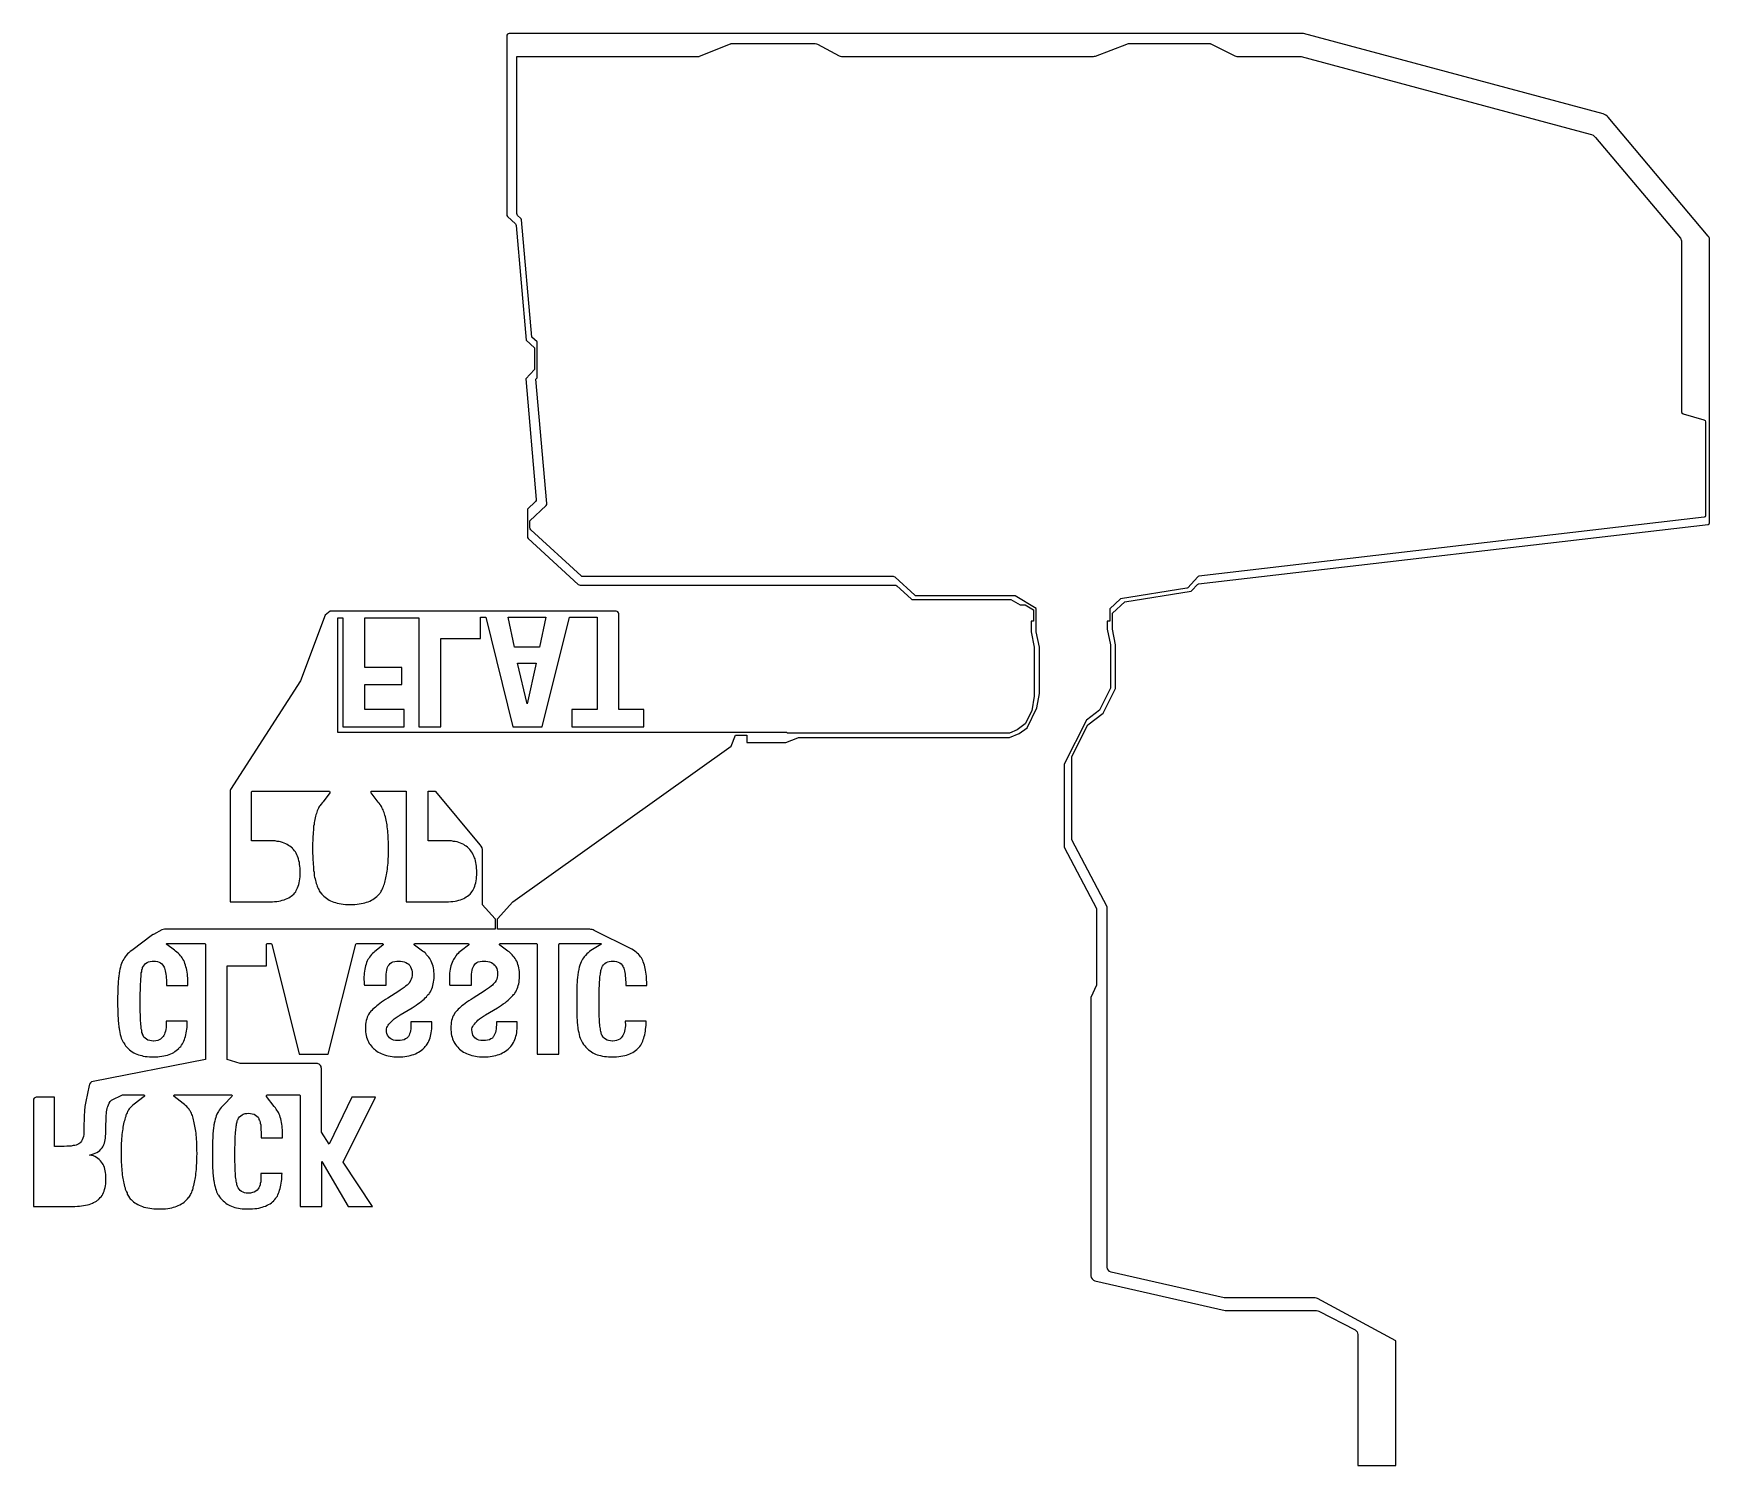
# Model space of a CAD drawing. Header units: millimetres. Extents: x 271 to 601, y 125 to 407.
import ezdxf

# ---------------------------------------------------------------- set-up
doc = ezdxf.new("R2010")
doc.units = ezdxf.units.MM
doc.layers.add('000', color=3, linetype='Continuous')

msp = doc.modelspace()

# ---------------------------------------------------------------- linework, layer by layer
at = {"layer": '000', "color": 1}
msp.add_lwpolyline([(484.27, 286.39), (483.65, 289.46), (483.65, 292.61), (486.1, 294.87), (499.14, 296.99, 0.168598), (499.31, 297.08), (500.44, 298.31, -0.180129), (500.63, 298.41), (600.96, 310.11, 0.380586), (601.22, 310.41), (601.22, 366.27, 0.176759), (600.99, 366.91), (581.28, 390.32, 0.153402), (580.27, 390.96), (521.29, 406.79), (364.89, 406.79, 0.414214), (364.39, 406.29), (364.39, 371.12, 0.210277), (364.55, 370.75), (366.11, 369.32, -0.187597), (366.27, 368.99), (368.25, 346.38), (369.86, 344.9), (369.86, 340.65), (368.14, 338.77), (370.22, 315.03, -0.229402), (370.07, 314.62), (368.46, 313.11), (368.46, 307.72, 0.210277), (368.62, 307.35), (378.49, 298.31, 0.187597), (378.83, 298.18), (440.85, 298.18, -0.187597), (441.19, 298.05), (444.02, 295.45, 0.187597), (444.36, 295.32), (463.69, 295.32), (465.48, 294.26), (466.46, 294.26), (468.15, 293.26), (468.15, 291.06), (467.65, 291.06), (467.65, 288.99), (468.27, 285.93), (468.27, 276.28), (467.79, 273.39), (466.5, 270.81), (464.92, 269.63), (463.4, 269.02), (419.65, 269.02), (419.51, 269.14), (331.12, 269.14), (331.12, 291.74), (332.12, 291.74), (332.12, 270.24), (344.22, 270.24), (344.22, 273.65), (336.44, 273.65), (336.44, 278.61), (343.77, 278.61), (343.77, 281.96), (336.44, 281.96), (336.44, 291.74), (347.12, 291.74), (347.12, 270.24), (351.43, 270.24), (351.43, 287.63), (359.22, 287.63), (359.22, 291.84), (360.29, 291.84), (365.59, 270.24), (371.38, 270.24), (376.74, 291.84), (382.19, 291.84), (382.19, 273.65), (377.23, 273.65), (377.23, 270.24), (391.39, 270.24), (391.39, 273.65), (386.44, 273.65), (386.44, 292.52, 0.414214), (385.94, 293.02), (329.63, 293.02), (328.63, 292.21), (323.81, 279.33), (309.99, 257.88, 0.144074), (309.91, 257.61), (309.91, 235.79), (309.91, 235.79), (317.37, 235.79), (317.83, 235.79), (318.28, 235.79), (318.66, 235.85), (319.11, 235.85), (319.5, 235.92), (319.88, 235.98), (320.21, 236.11), (320.59, 236.17), (320.85, 236.3), (321.17, 236.43), (321.49, 236.56), (321.75, 236.75), (321.94, 236.88), (322.2, 237.08), (322.27, 237.14), (322.46, 237.33), (322.65, 237.53), (322.84, 237.78), (322.97, 238.04), (323.1, 238.3), (323.23, 238.56), (323.36, 238.88), (323.49, 239.2), (323.55, 239.52), (323.62, 239.91), (323.68, 240.3), (323.75, 240.68), (323.75, 241.07), (323.75, 241.46), (323.75, 241.58), (323.75, 241.97), (323.75, 242.42), (323.68, 242.81), (323.62, 243.13), (323.62, 243.52), (323.49, 243.84), (323.42, 244.23), (323.3, 244.48), (323.23, 244.81), (323.1, 245.06), (322.91, 245.39), (322.78, 245.64), (322.59, 245.84), (322.39, 246.09), (322.2, 246.29), (322.2, 246.35), (321.94, 246.55), (321.69, 246.74), (321.43, 246.87), (321.17, 247.06), (320.91, 247.19), (320.59, 247.32), (320.27, 247.45), (319.88, 247.58), (319.56, 247.64), (319.18, 247.7), (318.79, 247.77), (318.4, 247.83), (317.95, 247.83), (317.5, 247.83), (317.31, 247.83), (314.16, 247.83), (314.16, 257.39, -0.414214), (314.36, 257.59), (329.41, 257.59, -0.617861), (329.58, 257.27), (328.25, 255.5), (328.06, 255.31), (327.86, 255.05), (327.8, 254.98), (327.67, 254.79), (327.54, 254.6), (327.41, 254.4), (327.35, 254.21), (327.22, 253.95), (327.09, 253.7), (327.03, 253.44), (326.96, 253.18), (326.83, 252.92), (326.77, 252.66), (326.71, 252.34), (326.64, 252.02), (326.58, 251.7), (326.51, 251.38), (326.45, 251.05), (326.38, 250.67), (326.32, 250.28), (326.32, 249.89), (326.26, 249.51), (326.26, 249.12), (326.19, 248.67), (326.19, 248.28), (326.19, 247.83), (326.13, 247.38), (326.13, 246.93), (326.13, 246.42), (326.13, 246.29), (326.13, 245.77), (326.13, 245.32), (326.19, 244.87), (326.19, 244.42), (326.19, 243.97), (326.26, 243.58), (326.26, 243.13), (326.32, 242.74), (326.32, 242.36), (326.38, 241.97), (326.45, 241.65), (326.51, 241.26), (326.51, 240.94), (326.58, 240.62), (326.71, 240.3), (326.77, 239.97), (326.83, 239.72), (326.9, 239.39), (327.03, 239.14), (327.09, 238.88), (327.16, 238.69), (327.28, 238.43), (327.41, 238.24), (327.48, 237.98), (327.61, 237.78), (327.74, 237.59), (327.8, 237.53), (327.99, 237.33), (328.19, 237.08), (328.38, 236.88), (328.64, 236.69), (328.89, 236.5), (329.15, 236.3), (329.41, 236.11), (329.73, 235.98), (330.05, 235.85), (330.37, 235.72), (330.7, 235.66), (331.02, 235.53), (331.4, 235.47), (331.79, 235.4), (332.18, 235.34), (332.63, 235.27), (333.01, 235.27), (333.46, 235.27), (333.66, 235.27), (333.66, 235.27), (334.11, 235.27), (334.49, 235.27), (334.94, 235.34), (335.33, 235.4), (335.71, 235.47), (336.1, 235.53), (336.49, 235.59), (336.81, 235.72), (337.13, 235.79), (337.45, 235.92), (337.77, 236.11), (338.03, 236.24), (338.29, 236.43), (338.55, 236.62), (338.8, 236.82), (339, 237.01), (339.19, 237.2), (339.38, 237.46), (339.45, 237.53), (339.58, 237.72), (339.7, 237.91), (339.83, 238.11), (339.96, 238.36), (340.03, 238.56), (340.15, 238.82), (340.22, 239.07), (340.35, 239.33), (340.41, 239.59), (340.48, 239.91), (340.54, 240.17), (340.61, 240.49), (340.67, 240.81), (340.73, 241.13), (340.8, 241.52), (340.86, 241.84), (340.93, 242.23), (340.93, 242.62), (340.99, 243), (341.06, 243.39), (341.06, 243.84), (341.06, 244.29), (341.12, 244.68), (341.12, 245.13), (341.12, 245.64), (341.12, 246.09), (341.12, 246.29), (341.12, 246.74), (341.12, 247.19), (341.12, 247.7), (341.06, 248.09), (341.06, 248.54), (341.06, 248.99), (340.99, 249.38), (340.99, 249.77), (340.93, 250.15), (340.86, 250.54), (340.86, 250.93), (340.8, 251.25), (340.73, 251.57), (340.67, 251.89), (340.61, 252.21), (340.54, 252.54), (340.41, 252.86), (340.35, 253.12), (340.28, 253.37), (340.15, 253.63), (340.09, 253.89), (339.96, 254.08), (339.83, 254.34), (339.77, 254.53), (339.64, 254.73), (339.51, 254.92), (339.45, 254.98), (339.25, 255.24), (339.06, 255.43), (337.69, 257.27, -0.617861), (337.85, 257.59), (344.59, 257.59), (344.59, 235.79), (352.06, 235.79), (352.51, 235.79), (352.96, 235.79), (353.41, 235.85), (353.8, 235.85), (354.25, 235.92), (354.57, 235.98), (354.96, 236.11), (355.28, 236.17), (355.6, 236.3), (355.92, 236.43), (356.18, 236.56), (356.44, 236.75), (356.69, 236.88), (356.95, 237.08), (357.01, 237.14), (357.21, 237.33), (357.4, 237.53), (357.53, 237.78), (357.72, 238.04), (357.85, 238.3), (357.98, 238.56), (358.11, 238.88), (358.17, 239.2), (358.3, 239.52), (358.37, 239.91), (358.43, 240.3), (358.43, 240.68), (358.49, 241.07), (358.49, 241.46), (358.49, 241.58), (358.49, 241.97), (358.43, 242.42), (358.43, 242.81), (358.37, 243.13), (358.3, 243.52), (358.24, 243.84), (358.17, 244.23), (358.04, 244.48), (357.92, 244.81), (357.79, 245.06), (357.66, 245.39), (357.46, 245.64), (357.34, 245.84), (357.14, 246.09), (356.95, 246.29), (356.89, 246.35), (356.69, 246.55), (356.44, 246.74), (356.18, 246.87), (355.92, 247.06), (355.6, 247.19), (355.28, 247.32), (354.96, 247.45), (354.63, 247.58), (354.25, 247.64), (353.93, 247.7), (353.54, 247.77), (353.09, 247.83), (352.7, 247.83), (352.25, 247.83), (352, 247.83), (348.91, 247.83), (348.91, 257.59), (350.23, 257.59, -0.222608), (350.38, 257.52), (359.13, 247.02, -0.175429), (359.59, 245.73), (359.59, 235.25), (362.09, 232.43), (362.09, 230.38), (296.98, 230.38, 0.122269), (296.51, 230.26), (294.82, 229.37, 0.039356), (294.68, 229.28), (290.59, 226.21), (290.27, 226.01), (290.01, 225.76), (289.75, 225.56), (289.49, 225.24), (289.3, 224.98), (289.11, 224.79), (288.98, 224.53), (288.79, 224.21), (288.66, 223.95), (288.53, 223.63), (288.4, 223.31), (288.33, 222.92), (288.21, 222.54), (288.14, 222.15), (288.14, 222.02), (288.08, 221.83), (288.08, 221.57), (288.01, 221.31), (288.01, 221.05), (287.95, 220.8), (287.95, 220.47), (287.88, 220.22), (287.88, 219.89), (287.88, 219.51), (287.82, 219.19), (287.82, 218.8), (287.82, 218.41), (287.82, 218.03), (287.82, 217.64), (287.76, 217.19), (287.76, 216.74), (287.76, 216.29), (287.76, 216.03), (287.76, 215.58), (287.76, 215.19), (287.82, 214.74), (287.82, 214.35), (287.82, 213.97), (287.82, 213.58), (287.82, 213.26), (287.88, 212.94), (287.88, 212.55), (287.88, 212.29), (287.95, 211.97), (287.95, 211.65), (288.01, 211.39), (288.01, 211.13), (288.08, 210.88), (288.08, 210.81), (288.14, 210.43), (288.21, 210.04), (288.27, 209.65), (288.4, 209.27), (288.46, 208.94), (288.59, 208.69), (288.72, 208.43), (288.85, 208.17), (288.98, 208.04), (289.17, 207.72), (289.36, 207.4), (289.62, 207.14), (289.88, 206.88), (290.14, 206.62), (290.39, 206.43), (290.65, 206.24), (290.97, 206.05), (291.23, 205.92), (291.55, 205.79), (291.87, 205.66), (292.2, 205.59), (292.52, 205.53), (292.84, 205.4), (293.23, 205.34), (293.61, 205.34), (294.06, 205.27), (294.45, 205.27), (294.77, 205.27), (295.22, 205.27), (295.67, 205.27), (296.06, 205.34), (296.51, 205.4), (296.89, 205.47), (297.22, 205.53), (297.6, 205.59), (297.92, 205.72), (298.24, 205.85), (298.57, 205.98), (298.82, 206.11), (299.08, 206.3), (299.34, 206.5), (299.6, 206.69), (299.85, 206.88), (299.85, 206.95), (300.05, 207.14), (300.24, 207.33), (300.37, 207.59), (300.56, 207.85), (300.69, 208.11), (300.82, 208.36), (300.95, 208.69), (301.01, 208.94), (301.14, 209.27), (301.2, 209.59), (301.27, 209.97), (301.33, 210.3), (301.4, 210.68), (301.46, 211.07), (301.46, 211.52), (301.46, 211.91), (301.46, 212.29), (297.34, 212.29), (297.34, 211.97), (297.34, 211.84), (297.34, 211.39), (297.34, 211.01), (297.28, 210.62), (297.22, 210.3), (297.09, 209.97), (297.02, 209.72), (296.89, 209.46), (296.76, 209.27), (296.51, 209.01), (296.25, 208.75), (295.99, 208.62), (295.67, 208.49), (295.28, 208.43), (294.9, 208.36), (294.83, 208.36), (294.45, 208.43), (294.13, 208.49), (293.74, 208.56), (293.48, 208.75), (293.23, 208.94), (292.97, 209.14), (292.84, 209.46), (292.78, 209.52), (292.71, 209.72), (292.65, 209.85), (292.58, 210.04), (292.52, 210.23), (292.52, 210.49), (292.45, 210.75), (292.39, 211.01), (292.39, 211.33), (292.32, 211.65), (292.32, 211.97), (292.26, 212.36), (292.26, 212.74), (292.26, 213.13), (292.26, 213.58), (292.2, 214.03), (292.2, 214.55), (292.2, 215.06), (292.2, 215.58), (292.2, 215.84), (292.2, 216.35), (292.2, 216.87), (292.2, 217.38), (292.2, 217.9), (292.26, 218.35), (292.26, 218.8), (292.26, 219.25), (292.26, 219.64), (292.32, 220.02), (292.32, 220.35), (292.32, 220.67), (292.39, 220.99), (292.39, 221.31), (292.45, 221.57), (292.45, 221.83), (292.52, 222.02), (292.58, 222.28), (292.58, 222.47), (292.65, 222.6), (292.71, 222.73), (292.71, 222.86), (292.9, 223.12), (293.1, 223.37), (293.29, 223.63), (293.61, 223.82), (293.87, 223.95), (294.19, 224.02), (294.58, 224.08), (294.83, 224.08), (295.22, 224.08), (295.61, 224.02), (295.93, 223.89), (296.25, 223.76), (296.51, 223.57), (296.7, 223.31), (296.83, 223.12), (296.96, 222.92), (297.02, 222.73), (297.09, 222.47), (297.15, 222.21), (297.22, 221.89), (297.28, 221.57), (297.34, 221.18), (297.34, 220.8), (297.41, 220.41), (297.41, 219.96), (297.41, 219.44), (297.41, 219.32), (301.59, 219.32), (301.59, 219.96), (301.59, 220.41), (301.59, 220.8), (301.53, 221.18), (301.53, 221.57), (301.46, 221.96), (301.4, 222.34), (301.33, 222.66), (301.2, 222.99), (301.14, 223.31), (301.01, 223.63), (300.95, 223.95), (300.82, 224.21), (300.63, 224.47), (300.5, 224.73), (300.37, 224.98), (300.18, 225.18), (299.98, 225.43), (299.92, 225.5), (299.72, 225.69), (299.47, 225.89), (299.21, 226.08), (298.95, 226.27), (297.44, 227.41, -0.720569), (297.5, 227.59), (304.87, 227.59, -0.414214), (305.07, 227.39), (305.07, 204.77), (282.94, 200.42, 0.303738), (282.15, 199.63), (281.52, 196.47), (281.45, 196.14), (281.39, 195.82), (281.33, 195.5), (281.33, 195.24), (281.26, 194.92), (281.26, 194.6), (281.26, 194.28), (281.2, 193.89), (281.2, 193.5), (281.13, 191.31), (281.13, 190.8), (281.13, 190.35), (281.13, 189.96), (281.07, 189.57), (280.94, 189.25), (280.81, 188.93), (280.68, 188.67), (280.55, 188.48), (280.36, 188.28), (280.17, 188.16), (279.91, 188.03), (279.65, 187.9), (279.33, 187.83), (279.01, 187.77), (278.62, 187.7), (278.24, 187.64), (277.79, 187.64), (277.27, 187.58), (276.82, 187.58), (275.34, 187.58), (275.34, 197.29), (271.75, 197.29), (271.36, 197.15), (271.22, 196.93), (271.22, 175.79), (278.88, 175.79), (279.39, 175.79), (279.85, 175.85), (280.3, 175.85), (280.68, 175.92), (281.07, 175.98), (281.45, 176.05), (281.84, 176.11), (282.16, 176.17), (282.48, 176.3), (282.81, 176.43), (283.06, 176.56), (283.38, 176.69), (283.64, 176.82), (283.83, 177.01), (283.96, 177.08), (284.16, 177.27), (284.35, 177.53), (284.54, 177.72), (284.74, 177.98), (284.86, 178.24), (284.99, 178.56), (285.12, 178.82), (285.19, 179.14), (285.32, 179.52), (285.38, 179.85), (285.44, 180.23), (285.44, 180.62), (285.44, 181.01), (285.44, 181.33), (285.44, 181.71), (285.44, 182.1), (285.38, 182.49), (285.32, 182.81), (285.25, 183.13), (285.19, 183.45), (285.06, 183.78), (284.93, 184.03), (284.8, 184.29), (284.61, 184.55), (284.41, 184.81), (284.16, 185.06), (283.9, 185.26), (283.64, 185.45), (283.32, 185.64), (283, 185.77), (282.61, 185.84), (282.23, 185.9), (282.61, 186.03), (283.06, 186.16), (283.38, 186.29), (283.71, 186.42), (284.03, 186.61), (284.29, 186.8), (284.48, 187.06), (284.67, 187.25), (284.74, 187.32), (284.86, 187.51), (284.99, 187.77), (285.06, 188.03), (285.19, 188.28), (285.25, 188.61), (285.32, 188.93), (285.38, 189.25), (285.38, 189.64), (285.44, 190.09), (285.44, 190.54), (285.44, 190.86), (285.51, 193.7), (285.57, 194.08), (285.57, 194.4), (285.64, 194.79), (285.7, 195.11), (285.77, 195.37), (285.83, 195.5), (285.96, 195.82), (286.15, 196.14), (286.34, 196.47), (286.6, 196.72), (288.73, 197.79), (292.89, 197.79, -0.720569), (293.01, 197.43), (291.04, 195.95), (290.78, 195.76), (290.59, 195.56), (290.33, 195.31), (290.14, 195.11), (290.08, 195.05), (289.95, 194.85), (289.88, 194.66), (289.76, 194.47), (289.63, 194.21), (289.56, 194.02), (289.43, 193.76), (289.37, 193.5), (289.24, 193.24), (289.18, 192.99), (289.11, 192.66), (288.98, 192.41), (288.92, 192.08), (288.85, 191.76), (288.79, 191.44), (288.79, 191.05), (288.73, 190.73), (288.66, 190.35), (288.6, 189.96), (288.6, 189.57), (288.53, 189.19), (288.53, 188.74), (288.47, 188.28), (288.47, 187.9), (288.47, 187.45), (288.47, 186.93), (288.47, 186.48), (288.47, 186.29), (288.47, 185.84), (288.47, 185.39), (288.47, 184.87), (288.47, 184.48), (288.53, 184.03), (288.53, 183.58), (288.6, 183.2), (288.6, 182.81), (288.66, 182.42), (288.66, 182.04), (288.73, 181.65), (288.79, 181.33), (288.85, 181.01), (288.92, 180.62), (288.98, 180.36), (289.05, 180.04), (289.11, 179.72), (289.24, 179.46), (289.3, 179.2), (289.43, 178.94), (289.5, 178.69), (289.63, 178.49), (289.69, 178.24), (289.82, 178.04), (289.95, 177.85), (290.08, 177.66), (290.08, 177.59), (290.27, 177.33), (290.46, 177.14), (290.72, 176.88), (290.91, 176.69), (291.17, 176.5), (291.43, 176.37), (291.75, 176.17), (292.01, 176.05), (292.33, 175.92), (292.65, 175.79), (292.97, 175.66), (293.36, 175.59), (293.74, 175.53), (294.13, 175.47), (294.52, 175.4), (294.9, 175.34), (295.35, 175.34), (295.8, 175.34), (295.93, 175.34), (296.38, 175.34), (296.83, 175.34), (297.22, 175.34), (297.67, 175.4), (298.06, 175.47), (298.44, 175.53), (298.76, 175.66), (299.09, 175.72), (299.47, 175.85), (299.73, 175.98), (300.05, 176.11), (300.37, 176.3), (300.63, 176.43), (300.89, 176.62), (301.08, 176.82), (301.34, 177.08), (301.53, 177.27), (301.72, 177.53), (301.79, 177.59), (301.92, 177.78), (302.05, 177.98), (302.11, 178.17), (302.24, 178.36), (302.37, 178.62), (302.43, 178.88), (302.56, 179.07), (302.63, 179.39), (302.69, 179.65), (302.82, 179.91), (302.88, 180.23), (302.95, 180.55), (303.01, 180.88), (303.08, 181.2), (303.14, 181.52), (303.2, 181.91), (303.2, 182.29), (303.27, 182.68), (303.33, 183.07), (303.33, 183.45), (303.33, 183.9), (303.4, 184.29), (303.4, 184.74), (303.4, 185.19), (303.4, 185.64), (303.46, 186.16), (303.46, 186.29), (303.4, 186.8), (303.4, 187.25), (303.4, 187.7), (303.4, 188.16), (303.4, 188.61), (303.33, 188.99), (303.33, 189.44), (303.27, 189.83), (303.27, 190.22), (303.2, 190.6), (303.14, 190.93), (303.08, 191.31), (303.01, 191.63), (302.95, 191.96), (302.88, 192.28), (302.82, 192.6), (302.75, 192.86), (302.69, 193.18), (302.56, 193.44), (302.5, 193.7), (302.37, 193.89), (302.3, 194.15), (302.17, 194.34), (302.05, 194.6), (301.92, 194.79), (301.85, 194.98), (301.79, 195.05), (301.6, 195.24), (301.4, 195.5), (301.15, 195.69), (300.95, 195.89), (300.69, 196.08), (298.9, 197.43, -0.720569), (299.02, 197.79), (310.16, 197.79, -0.66799), (310.3, 197.45), (308.67, 195.82), (308.42, 195.56), (308.16, 195.31), (307.97, 195.05), (307.77, 194.79), (307.64, 194.53), (307.52, 194.28), (307.32, 193.95), (307.19, 193.63), (307.13, 193.31), (307, 192.99), (306.94, 192.6), (306.81, 192.21), (306.81, 192.08), (306.74, 191.89), (306.74, 191.63), (306.68, 191.38), (306.68, 191.12), (306.61, 190.8), (306.61, 190.54), (306.55, 190.22), (306.55, 189.89), (306.55, 189.57), (306.55, 189.19), (306.49, 188.86), (306.49, 188.48), (306.49, 188.09), (306.49, 187.64), (306.49, 187.25), (306.49, 186.8), (306.49, 186.35), (306.49, 186.03), (306.49, 185.64), (306.49, 185.19), (306.49, 184.81), (306.49, 184.42), (306.49, 184.03), (306.49, 183.65), (306.49, 183.26), (306.55, 182.94), (306.55, 182.62), (306.55, 182.29), (306.61, 181.97), (306.61, 181.71), (306.68, 181.39), (306.68, 181.13), (306.74, 180.88), (306.74, 180.88), (306.81, 180.43), (306.87, 180.04), (307, 179.65), (307.07, 179.33), (307.19, 179.01), (307.26, 178.69), (307.39, 178.43), (307.52, 178.17), (307.64, 178.04), (307.84, 177.72), (308.03, 177.46), (308.29, 177.14), (308.55, 176.88), (308.8, 176.69), (309.06, 176.43), (309.38, 176.24), (309.64, 176.11), (309.9, 175.98), (310.22, 175.85), (310.54, 175.72), (310.86, 175.59), (311.18, 175.53), (311.57, 175.47), (311.89, 175.4), (312.28, 175.34), (312.73, 175.34), (313.11, 175.34), (313.44, 175.34), (313.89, 175.34), (314.34, 175.34), (314.79, 175.4), (315.17, 175.4), (315.56, 175.47), (315.95, 175.59), (316.27, 175.66), (316.59, 175.79), (316.91, 175.85), (317.23, 176.05), (317.49, 176.17), (317.81, 176.3), (318.07, 176.5), (318.26, 176.69), (318.52, 176.88), (318.52, 176.95), (318.71, 177.14), (318.91, 177.4), (319.03, 177.59), (319.23, 177.85), (319.36, 178.11), (319.48, 178.43), (319.61, 178.69), (319.68, 179.01), (319.81, 179.33), (319.87, 179.65), (319.94, 179.97), (320, 180.36), (320.06, 180.75), (320.13, 181.13), (320.13, 181.52), (320.13, 181.97), (320.19, 182.29), (320.19, 182.29), (320.19, 182.29), (316.01, 182.29), (316.01, 182.04), (316.01, 182.04), (316.01, 181.84), (316.01, 181.84), (316.01, 181.46), (316.01, 181.01), (315.95, 180.68), (315.88, 180.3), (315.82, 180.04), (315.69, 179.72), (315.56, 179.46), (315.43, 179.27), (315.24, 179.01), (314.98, 178.82), (314.66, 178.62), (314.34, 178.56), (313.95, 178.43), (313.56, 178.43), (313.56, 178.43), (313.11, 178.43), (312.79, 178.49), (312.47, 178.62), (312.15, 178.75), (311.89, 178.94), (311.7, 179.2), (311.51, 179.46), (311.44, 179.59), (311.38, 179.72), (311.31, 179.91), (311.25, 180.04), (311.25, 180.3), (311.18, 180.49), (311.12, 180.75), (311.12, 181.01), (311.05, 181.33), (310.99, 181.65), (310.99, 181.97), (310.99, 182.36), (310.93, 182.74), (310.93, 183.2), (310.93, 183.58), (310.93, 184.1), (310.86, 184.55), (310.86, 185.06), (310.86, 185.58), (310.86, 185.84), (310.86, 186.42), (310.86, 186.93), (310.86, 187.45), (310.93, 187.9), (310.93, 188.41), (310.93, 188.86), (310.93, 189.25), (310.93, 189.64), (310.99, 190.02), (310.99, 190.41), (311.05, 190.73), (311.05, 191.05), (311.12, 191.31), (311.12, 191.63), (311.18, 191.83), (311.18, 192.08), (311.25, 192.28), (311.31, 192.47), (311.31, 192.66), (311.38, 192.79), (311.44, 192.86), (311.57, 193.18), (311.76, 193.44), (312.02, 193.63), (312.28, 193.82), (312.53, 193.95), (312.92, 194.08), (313.24, 194.08), (313.5, 194.15), (313.95, 194.08), (314.27, 194.02), (314.66, 193.95), (314.92, 193.76), (315.17, 193.57), (315.43, 193.37), (315.56, 193.12), (315.62, 192.92), (315.69, 192.73), (315.82, 192.47), (315.88, 192.21), (315.95, 191.89), (315.95, 191.57), (316.01, 191.25), (316.01, 190.86), (316.07, 190.41), (316.07, 189.96), (316.07, 189.51), (316.07, 189.32), (320.26, 189.32), (320.26, 190.02), (320.26, 190.41), (320.26, 190.86), (320.19, 191.25), (320.19, 191.63), (320.13, 192.02), (320.06, 192.34), (320, 192.73), (319.94, 193.05), (319.81, 193.37), (319.74, 193.7), (319.61, 193.95), (319.48, 194.28), (319.36, 194.53), (319.16, 194.79), (319.03, 194.98), (318.84, 195.24), (318.65, 195.43), (318.58, 195.5), (317.11, 197.47, -0.617861), (317.27, 197.79), (323.53, 197.79, -0.414214), (323.73, 197.59), (323.73, 175.79), (323.73, 175.79), (327.98, 175.79), (327.98, 184.65), (333.19, 175.79), (337.95, 175.79), (332.16, 184.55), (338.59, 197.29), (333.88, 197.29), (329.46, 188.09), (327.91, 190.41), (327.91, 202.97, 0.414214), (326.91, 203.97), (311.89, 203.97), (309.38, 204.74), (309.38, 223.18), (317.1, 223.18), (317.1, 227.39, -0.414214), (317.3, 227.59), (317.97, 227.59, -0.344623), (318.16, 227.44), (323.53, 205.79), (329.26, 205.79), (334.7, 227.44, -0.343816), (334.9, 227.59), (339.89, 227.59, -0.720569), (340.01, 227.23), (338.4, 226.01), (338.21, 225.82), (337.95, 225.63), (337.76, 225.43), (337.56, 225.18), (337.37, 224.92), (337.24, 224.66), (337.05, 224.4), (336.92, 224.15), (336.79, 223.82), (336.73, 223.5), (336.6, 223.18), (336.53, 222.86), (336.47, 222.54), (336.4, 222.15), (336.34, 221.76), (336.34, 221.38), (336.28, 220.99), (336.28, 220.67), (336.28, 220.35), (336.34, 220.22), (336.34, 219.96), (336.34, 219.57), (336.4, 219.38), (340.65, 219.38), (340.65, 221.12), (340.65, 221.57), (340.72, 221.96), (340.78, 222.34), (340.84, 222.66), (340.91, 222.92), (341.04, 223.18), (341.23, 223.37), (341.23, 223.37), (341.42, 223.63), (341.68, 223.82), (342, 223.95), (342.39, 224.02), (342.77, 224.08), (343.03, 224.08), (343.48, 224.08), (343.87, 224.02), (344.19, 223.95), (344.51, 223.82), (344.83, 223.63), (345.09, 223.5), (345.09, 223.44), (345.35, 223.24), (345.48, 222.99), (345.61, 222.66), (345.73, 222.34), (345.8, 222.02), (345.8, 221.63), (345.8, 221.57), (345.8, 221.25), (345.73, 220.86), (345.61, 220.54), (345.48, 220.28), (345.35, 219.96), (345.28, 219.96), (345.16, 219.77), (344.96, 219.57), (344.77, 219.38), (344.45, 219.19), (344.19, 218.93), (343.8, 218.67), (343.42, 218.41), (343.16, 218.22), (340.97, 216.8), (340.52, 216.55), (340.14, 216.29), (339.75, 216.03), (339.43, 215.77), (339.11, 215.51), (338.79, 215.32), (338.53, 215.06), (338.27, 214.87), (338.01, 214.68), (337.82, 214.42), (337.63, 214.23), (337.5, 214.03), (337.37, 213.9), (337.37, 213.9), (337.18, 213.58), (337.05, 213.32), (336.92, 213.07), (336.85, 212.74), (336.73, 212.42), (336.66, 212.04), (336.6, 211.71), (336.6, 211.33), (336.6, 210.94), (336.6, 210.94), (336.6, 210.55), (336.6, 210.17), (336.66, 209.78), (336.73, 209.46), (336.79, 209.14), (336.92, 208.82), (337.05, 208.49), (337.18, 208.24), (337.31, 207.91), (337.5, 207.66), (337.69, 207.4), (337.88, 207.14), (338.14, 206.88), (338.33, 206.75), (338.53, 206.56), (338.85, 206.37), (339.11, 206.17), (339.43, 206.05), (339.69, 205.92), (340.01, 205.79), (340.33, 205.66), (340.72, 205.53), (341.04, 205.47), (341.42, 205.4), (341.81, 205.34), (342.2, 205.27), (342.65, 205.27), (343.03, 205.27), (343.48, 205.27), (343.93, 205.27), (344.32, 205.34), (344.71, 205.4), (345.09, 205.47), (345.41, 205.53), (345.8, 205.66), (346.12, 205.72), (346.44, 205.85), (346.76, 206.05), (347.02, 206.17), (347.34, 206.37), (347.6, 206.56), (347.86, 206.75), (347.99, 206.88), (348.18, 207.08), (348.37, 207.33), (348.57, 207.53), (348.76, 207.78), (348.95, 208.11), (349.08, 208.36), (349.21, 208.69), (349.34, 209.01), (349.4, 209.33), (349.47, 209.65), (349.53, 209.97), (349.6, 210.36), (349.66, 210.75), (349.66, 211.13), (349.66, 211.39), (349.66, 211.52), (349.66, 211.52), (349.66, 211.91), (349.66, 212.16), (349.66, 212.16), (349.66, 212.16), (345.54, 212.16), (345.54, 211.58), (345.54, 211.13), (345.54, 210.75), (345.48, 210.36), (345.41, 210.04), (345.28, 209.78), (345.16, 209.52), (345.03, 209.27), (344.96, 209.2), (344.71, 208.94), (344.45, 208.82), (344.19, 208.62), (343.8, 208.56), (343.42, 208.49), (343.03, 208.49), (342.9, 208.49), (342.52, 208.49), (342.13, 208.56), (341.81, 208.69), (341.55, 208.82), (341.29, 209.01), (341.1, 209.27), (340.91, 209.52), (340.78, 209.85), (340.72, 210.17), (340.72, 210.55), (340.72, 210.75), (340.78, 211.01), (340.91, 211.26), (341.04, 211.52), (341.17, 211.71), (341.42, 211.97), (341.68, 212.23), (341.94, 212.49), (342.26, 212.74), (342.65, 213), (343.03, 213.26), (343.29, 213.39), (343.42, 213.52), (343.42, 213.52), (345.8, 214.93), (346.19, 215.19), (346.57, 215.45), (346.89, 215.71), (347.22, 215.9), (347.54, 216.16), (347.86, 216.42), (348.12, 216.61), (348.37, 216.87), (348.57, 217.06), (348.76, 217.32), (348.95, 217.51), (349.15, 217.7), (349.21, 217.83), (349.4, 218.09), (349.53, 218.41), (349.66, 218.67), (349.79, 218.99), (349.85, 219.32), (349.92, 219.64), (349.98, 219.96), (350.05, 220.35), (350.11, 220.67), (350.11, 221.05), (350.11, 221.31), (350.11, 221.7), (350.05, 222.08), (350.05, 222.41), (349.98, 222.79), (349.92, 223.12), (349.79, 223.44), (349.66, 223.76), (349.53, 224.08), (349.4, 224.34), (349.27, 224.66), (349.08, 224.92), (348.89, 225.11), (348.63, 225.37), (348.44, 225.63), (348.31, 225.76), (348.05, 225.95), (347.79, 226.08), (346.26, 227.23, -0.720569), (346.38, 227.59), (356.75, 227.59, -0.720569), (356.87, 227.23), (355.52, 226.21), (355.26, 226.01), (355, 225.82), (354.81, 225.63), (354.55, 225.43), (354.36, 225.18), (354.23, 224.92), (354.04, 224.66), (353.91, 224.4), (353.78, 224.15), (353.65, 223.82), (353.52, 223.5), (353.39, 223.18), (353.33, 222.86), (353.26, 222.54), (353.2, 222.15), (353.14, 221.76), (353.14, 221.38), (353.14, 220.99), (353.14, 220.67), (353.14, 220.35), (353.14, 220.22), (353.14, 219.96), (353.14, 219.57), (353.2, 219.38), (357.45, 219.38), (357.45, 221.12), (357.45, 221.57), (357.51, 221.96), (357.58, 222.34), (357.64, 222.66), (357.77, 222.92), (357.9, 223.18), (358.03, 223.37), (358.03, 223.37), (358.22, 223.63), (358.48, 223.82), (358.8, 223.95), (359.18, 224.02), (359.57, 224.08), (359.83, 224.08), (360.28, 224.08), (360.66, 224.02), (360.99, 223.95), (361.37, 223.82), (361.63, 223.63), (361.89, 223.5), (361.89, 223.44), (362.14, 223.24), (362.27, 222.99), (362.47, 222.66), (362.53, 222.34), (362.59, 222.02), (362.59, 221.63), (362.59, 221.57), (362.59, 221.25), (362.53, 220.86), (362.47, 220.54), (362.34, 220.28), (362.14, 219.96), (362.14, 219.96), (361.95, 219.77), (361.76, 219.57), (361.57, 219.38), (361.31, 219.19), (360.99, 218.93), (360.6, 218.67), (360.21, 218.41), (359.96, 218.22), (357.77, 216.8), (357.38, 216.55), (356.93, 216.29), (356.55, 216.03), (356.22, 215.77), (355.9, 215.51), (355.58, 215.32), (355.32, 215.06), (355.07, 214.87), (354.81, 214.68), (354.62, 214.42), (354.49, 214.23), (354.29, 214.03), (354.16, 213.9), (354.16, 213.9), (354.04, 213.58), (353.84, 213.32), (353.71, 213.07), (353.65, 212.74), (353.52, 212.42), (353.46, 212.04), (353.46, 211.71), (353.39, 211.33), (353.39, 210.94), (353.39, 210.94), (353.39, 210.55), (353.46, 210.17), (353.46, 209.78), (353.52, 209.46), (353.65, 209.14), (353.71, 208.82), (353.84, 208.49), (353.97, 208.24), (354.16, 207.91), (354.29, 207.66), (354.49, 207.4), (354.74, 207.14), (354.94, 206.88), (355.13, 206.75), (355.39, 206.56), (355.64, 206.37), (355.9, 206.17), (356.22, 206.05), (356.48, 205.92), (356.8, 205.79), (357.19, 205.66), (357.51, 205.53), (357.9, 205.47), (358.22, 205.4), (358.6, 205.34), (359.06, 205.27), (359.44, 205.27), (359.89, 205.27), (360.28, 205.27), (360.73, 205.27), (361.11, 205.34), (361.5, 205.4), (361.89, 205.47), (362.27, 205.53), (362.59, 205.66), (362.92, 205.72), (363.24, 205.85), (363.56, 206.05), (363.82, 206.17), (364.14, 206.37), (364.4, 206.56), (364.65, 206.75), (364.78, 206.88), (364.98, 207.08), (365.23, 207.33), (365.43, 207.53), (365.55, 207.78), (365.75, 208.11), (365.88, 208.36), (366.01, 208.69), (366.13, 209.01), (366.2, 209.33), (366.33, 209.65), (366.39, 209.97), (366.39, 210.36), (366.46, 210.75), (366.46, 211.13), (366.46, 211.39), (366.46, 211.52), (366.46, 211.52), (366.46, 211.91), (366.46, 212.16), (366.46, 212.16), (366.46, 212.16), (362.4, 212.16), (362.4, 211.58), (362.34, 211.13), (362.34, 210.75), (362.27, 210.36), (362.21, 210.04), (362.08, 209.78), (361.95, 209.52), (361.82, 209.27), (361.76, 209.2), (361.57, 208.94), (361.24, 208.82), (360.99, 208.62), (360.6, 208.56), (360.21, 208.49), (359.83, 208.49), (359.76, 208.49), (359.31, 208.49), (358.93, 208.56), (358.6, 208.69), (358.35, 208.82), (358.09, 209.01), (357.9, 209.27), (357.7, 209.52), (357.64, 209.85), (357.58, 210.17), (357.51, 210.55), (357.51, 210.75), (357.58, 211.01), (357.7, 211.26), (357.83, 211.52), (358.03, 211.71), (358.22, 211.97), (358.48, 212.23), (358.73, 212.49), (359.06, 212.74), (359.44, 213), (359.83, 213.26), (360.08, 213.39), (360.21, 213.52), (360.21, 213.52), (362.59, 214.93), (362.98, 215.19), (363.37, 215.45), (363.69, 215.71), (364.07, 215.9), (364.33, 216.16), (364.65, 216.42), (364.91, 216.61), (365.17, 216.87), (365.36, 217.06), (365.62, 217.32), (365.75, 217.51), (365.94, 217.7), (366.01, 217.83), (366.2, 218.09), (366.33, 218.41), (366.46, 218.67), (366.58, 218.99), (366.65, 219.32), (366.78, 219.64), (366.84, 219.96), (366.84, 220.35), (366.91, 220.67), (366.91, 221.05), (366.91, 221.31), (366.91, 221.7), (366.91, 222.08), (366.84, 222.41), (366.78, 222.79), (366.71, 223.12), (366.58, 223.44), (366.52, 223.76), (366.39, 224.08), (366.2, 224.34), (366.07, 224.66), (365.88, 224.92), (365.68, 225.11), (365.49, 225.37), (365.23, 225.63), (365.1, 225.76), (364.85, 225.95), (364.59, 226.08), (363.06, 227.23, -0.720569), (363.18, 227.59), (370.18, 227.59, -0.414214), (370.38, 227.39), (370.38, 205.79), (374.69, 205.79), (374.69, 227.39, -0.414214), (374.89, 227.59), (382.87, 227.59, -0.760485), (382.92, 227.4), (381.26, 226.4), (380.93, 226.21), (380.68, 226.01), (380.42, 225.76), (380.16, 225.56), (379.9, 225.24), (379.65, 224.98), (379.52, 224.79), (379.33, 224.53), (379.2, 224.21), (379.07, 223.95), (378.94, 223.63), (378.81, 223.31), (378.68, 222.92), (378.62, 222.54), (378.55, 222.15), (378.49, 222.02), (378.49, 221.83), (378.42, 221.57), (378.42, 221.31), (378.36, 221.05), (378.36, 220.8), (378.3, 220.47), (378.3, 220.22), (378.3, 219.89), (378.23, 219.51), (378.23, 219.19), (378.23, 218.8), (378.23, 218.41), (378.17, 218.03), (378.17, 217.64), (378.17, 217.19), (378.17, 216.74), (378.17, 216.29), (378.17, 216.03), (378.17, 215.58), (378.17, 215.19), (378.17, 214.74), (378.17, 214.35), (378.17, 213.97), (378.23, 213.58), (378.23, 213.26), (378.23, 212.94), (378.3, 212.55), (378.3, 212.29), (378.3, 211.97), (378.36, 211.65), (378.36, 211.39), (378.42, 211.13), (378.42, 210.88), (378.42, 210.81), (378.49, 210.43), (378.62, 210.04), (378.68, 209.65), (378.75, 209.27), (378.88, 208.94), (379, 208.69), (379.13, 208.43), (379.26, 208.17), (379.33, 208.04), (379.52, 207.72), (379.78, 207.4), (379.97, 207.14), (380.23, 206.88), (380.48, 206.62), (380.81, 206.43), (381.06, 206.24), (381.38, 206.05), (381.64, 205.92), (381.9, 205.79), (382.22, 205.66), (382.54, 205.59), (382.86, 205.53), (383.25, 205.4), (383.64, 205.34), (384.02, 205.34), (384.41, 205.27), (384.86, 205.27), (385.18, 205.27), (385.63, 205.27), (386.02, 205.27), (386.47, 205.34), (386.85, 205.4), (387.24, 205.47), (387.63, 205.53), (387.95, 205.59), (388.33, 205.72), (388.66, 205.85), (388.91, 205.98), (389.24, 206.11), (389.49, 206.3), (389.75, 206.5), (390.01, 206.69), (390.2, 206.88), (390.27, 206.95), (390.46, 207.14), (390.59, 207.33), (390.78, 207.59), (390.91, 207.85), (391.04, 208.11), (391.17, 208.36), (391.29, 208.69), (391.42, 208.94), (391.49, 209.27), (391.62, 209.59), (391.68, 209.97), (391.75, 210.3), (391.75, 210.68), (391.81, 211.07), (391.87, 211.52), (391.87, 211.91), (391.87, 212.29), (391.87, 212.29), (391.87, 212.29), (387.69, 212.29), (387.69, 211.97), (387.69, 211.97), (387.76, 211.84), (387.76, 211.84), (387.76, 211.39), (387.69, 211.01), (387.63, 210.62), (387.56, 210.3), (387.5, 209.97), (387.37, 209.72), (387.24, 209.46), (387.11, 209.27), (386.92, 209.01), (386.66, 208.75), (386.34, 208.62), (386.02, 208.49), (385.7, 208.43), (385.31, 208.36), (385.25, 208.36), (384.86, 208.43), (384.47, 208.49), (384.15, 208.56), (383.83, 208.75), (383.57, 208.94), (383.38, 209.14), (383.19, 209.46), (383.12, 209.52), (383.06, 209.72), (382.99, 209.85), (382.99, 210.04), (382.93, 210.23), (382.86, 210.49), (382.86, 210.75), (382.8, 211.01), (382.74, 211.33), (382.74, 211.65), (382.67, 211.97), (382.67, 212.36), (382.67, 212.74), (382.61, 213.13), (382.61, 213.58), (382.61, 214.03), (382.61, 214.55), (382.61, 215.06), (382.61, 215.58), (382.61, 215.84), (382.61, 216.35), (382.61, 216.87), (382.61, 217.38), (382.61, 217.9), (382.61, 218.35), (382.61, 218.8), (382.67, 219.25), (382.67, 219.64), (382.67, 220.02), (382.74, 220.35), (382.74, 220.67), (382.74, 220.99), (382.8, 221.31), (382.86, 221.57), (382.86, 221.83), (382.93, 222.02), (382.93, 222.28), (382.99, 222.47), (383.06, 222.6), (383.12, 222.73), (383.12, 222.86), (383.25, 223.12), (383.44, 223.37), (383.7, 223.63), (383.96, 223.82), (384.28, 223.95), (384.6, 224.02), (384.99, 224.08), (385.25, 224.08), (385.63, 224.08), (386.02, 224.02), (386.34, 223.89), (386.66, 223.76), (386.92, 223.57), (387.11, 223.31), (387.24, 223.12), (387.3, 222.92), (387.43, 222.73), (387.5, 222.47), (387.56, 222.21), (387.63, 221.89), (387.69, 221.57), (387.69, 221.18), (387.76, 220.8), (387.76, 220.41), (387.82, 219.96), (387.82, 219.44), (387.82, 219.32), (392, 219.32), (392, 219.96), (391.94, 220.41), (391.94, 220.8), (391.94, 221.18), (391.87, 221.57), (391.81, 221.96), (391.75, 222.34), (391.68, 222.66), (391.62, 222.99), (391.55, 223.31), (391.42, 223.63), (391.29, 223.95), (391.17, 224.21), (391.04, 224.47), (390.91, 224.73), (390.72, 224.98), (390.59, 225.18), (390.39, 225.43), (390.33, 225.5), (390.07, 225.69), (389.88, 225.89), (389.62, 226.08), (389.36, 226.27), (389.04, 226.47), (381.64, 230.17, 0.11654), (380.75, 230.38), (362.59, 230.38), (362.59, 232.43), (365.57, 235.79), (408.61, 266.45), (409.46, 268.64), (411.68, 268.64), (411.68, 267.14), (419.36, 267.14), (421.69, 268.07, -0.095506), (422.07, 268.14), (463.37, 268.14), (465.32, 268.92), (466.85, 270.07), (468.8, 273.97), (469.27, 276.8), (469.27, 285.92), (468.65, 288.99), (468.65, 293.54), (464.48, 296.02), (445.08, 296.02, -0.187597), (444.75, 296.15), (440.87, 299.7, 0.187597), (440.54, 299.83), (379.4, 299.83, -0.187597), (379.06, 299.96), (369.12, 309.07, -0.210277), (368.96, 309.43), (368.96, 310.83), (372.14, 313.83, 0.229402), (372.3, 314.24), (370.15, 338.75), (370.36, 338.97), (370.36, 346.07), (369.32, 347.02), (367.3, 370.08, 0.187597), (367.14, 370.41), (366.55, 370.95, -0.210277), (366.38, 371.32), (366.38, 402.29), (402.27, 402.29, 0.096147), (402.38, 402.31), (408.47, 404.77, -0.096147), (408.58, 404.79), (425.14, 404.79, -0.123724), (425.62, 404.67), (429.83, 402.41, 0.123724), (430.31, 402.29), (479.94, 402.29, 0.091675), (480.3, 402.35), (486.49, 404.72, -0.091675), (486.84, 404.79), (502.89, 404.79, -0.116495), (503.02, 404.76), (507.74, 402.39, 0.116495), (508.19, 402.29), (520.57, 402.29, -0.065626), (520.83, 402.25), (577.73, 386.98, -0.153402), (578.75, 386.34), (595.49, 366.46, -0.176759), (595.72, 365.81), (595.72, 332.3, 0.332474), (596.01, 331.92), (600.14, 330.7, -0.332474), (600.42, 330.32), (600.42, 311.83, -0.380586), (600.16, 311.53), (500.66, 299.92, 0.180129), (500.47, 299.82), (498.48, 297.64, -0.168598), (498.3, 297.55), (485.23, 295.43), (483.15, 293.51), (483.15, 291.06), (482.65, 291.06), (482.65, 289.46), (483.27, 286.39), (483.27, 277.84), (481.1, 273.51), (478.55, 271.59), (474.19, 262.87), (474.19, 246.56), (480.55, 234.48), (480.55, 219.41), (479.44, 216.94), (479.44, 162.14, 0.349918), (480.22, 161.16), (505.85, 155.31, 0.056156), (506.07, 155.29), (523.85, 155.29, -0.120021), (524.31, 155.18), (531.43, 151.49, -0.280259), (531.97, 150.6), (531.97, 124.79), (539.47, 124.79), (539.47, 149.34), (524.07, 157.67, 0.124485), (523.59, 157.79), (505.91, 157.79, -0.056156), (505.68, 157.81), (483.43, 162.89, -0.349918), (482.65, 163.87), (482.65, 234.78), (475.69, 248), (475.69, 264.44), (478.8, 270.65), (481.81, 272.92), (484.27, 277.83)], format="xyb", close=True, dxfattribs=at)
at = {"layer": '000'}
for points in [[(365.91, 285.96), (364.69, 291.84), (372.08, 291.84), (370.86, 285.96)], [(368.43, 274.8), (366.55, 282.8), (370.22, 282.8)]]:
    msp.add_lwpolyline(points, close=True, dxfattribs=at)

doc.saveas('drawing.dxf')
